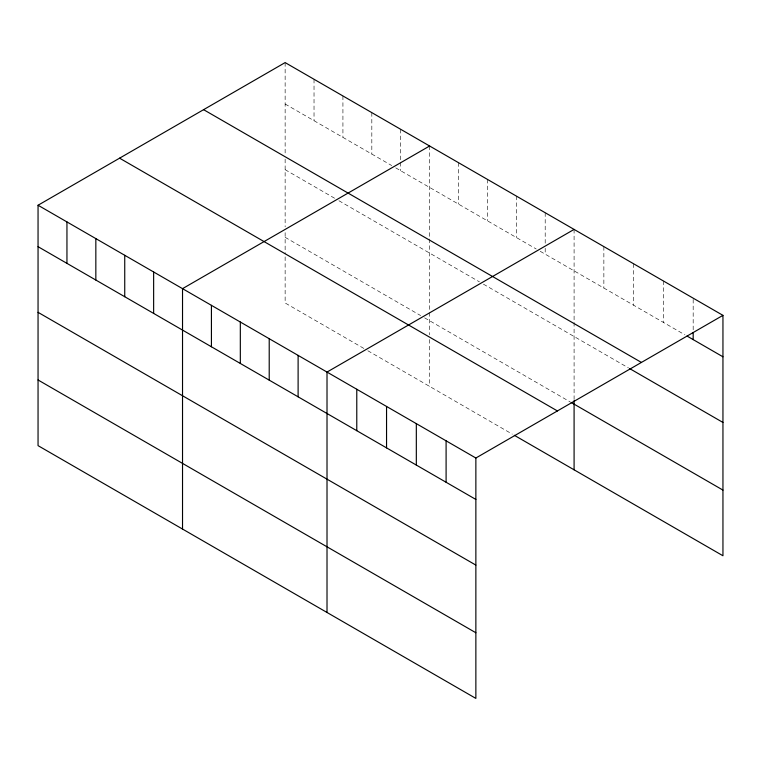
<?xml version="1.0" encoding="UTF-8"?>
<svg xmlns="http://www.w3.org/2000/svg" width="761" height="761" viewBox="0 0 761 761"><rect width="100%" height="100%" fill="white"/><g stroke="black" fill="none" stroke-linecap="round" stroke-linejoin="round"><path stroke-width="0.57" stroke-dasharray="3.81 2.85" d="M285.137 104.019L391.753 165.575M395.739 167.877L536.229 248.99M540.215 251.292L684.967 334.859M285.137 169.684L334.954 198.44M338.94 200.742L479.43 281.855M483.416 284.157L628.5 367.924M285.137 237.327L420.643 315.568M424.628 317.86L570.103 401.856M363.853 348.433L285.137 302.983L285.137 252.566M367.839 350.735L512.315 434.151M693.176 299.358L693.176 330.131M663.411 280.99L663.411 322.417M633.637 263.801L633.637 305.228M603.863 246.612L603.863 288.038M574.089 229.422L574.089 321.266M574.089 322.436L574.089 399.487M545.199 212.738L545.199 243.51M545.199 248.248L545.199 254.164M516.3 196.053L516.3 237.489M487.401 179.368L487.401 220.804M458.512 162.692L458.512 204.119M429.613 146.007L429.613 237.851M429.613 239.021L429.613 311.411M429.613 312.581L429.613 334.811M429.613 339.501L429.613 386.398M400.714 129.322L400.714 161.284M400.714 162.464L400.714 170.749M371.825 112.638L371.825 154.074M342.926 95.962L342.926 137.389M314.027 79.277L314.027 120.704M285.137 62.592L285.137 154.435M285.137 159.125L285.137 226.826M285.137 232.666L285.137 251.396"/><path stroke-width="1.14" d="M38.05 205.242L475.863 458.017L475.863 698.408L38.05 445.642L38.05 205.242L285.137 62.592L722.95 315.358L722.95 555.758L514.312 435.292M429.613 146.007L182.526 288.657L182.526 529.047M574.089 229.422L327.011 372.072L327.011 612.462M475.863 458.017L722.95 315.358M687.021 336.048L722.95 356.795M203.596 109.67L641.409 362.436M629.528 368.514L722.95 422.45M571.102 402.426L722.95 490.094M119.591 158.174L557.404 410.94M38.05 246.678L475.863 499.444M38.05 312.333L475.863 565.1M38.05 379.977L475.863 632.752M693.176 332.5L693.176 339.606M574.089 400.657L574.089 469.813M446.098 440.828L446.098 482.255M416.324 423.639L416.324 465.066M386.55 406.45L386.55 447.877M356.776 389.261L356.776 430.688M298.112 355.387L298.112 396.823M269.213 338.712L269.213 380.139M240.324 322.027L240.324 363.454M211.425 305.342L211.425 346.769M153.636 271.972L153.636 313.408M124.737 255.296L124.737 296.723M95.838 238.612L95.838 280.038M66.949 221.927L66.949 263.354"/></g></svg>
